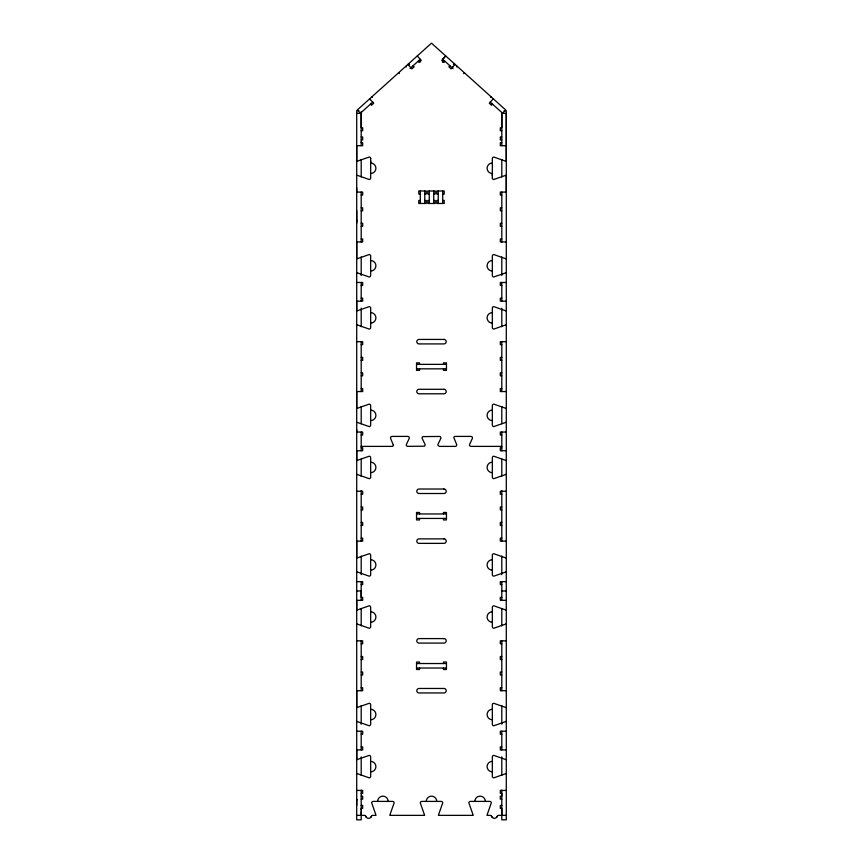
<?xml version="1.0" encoding="UTF-8"?>
<svg xmlns="http://www.w3.org/2000/svg" width="863" height="863" viewBox="0 0 863 863"><rect width="100%" height="100%" fill="white"/><g stroke="black" fill="none" stroke-linecap="round" stroke-linejoin="round"><path stroke-width="1.29" d="M356.71 805.395L356.71 799.16L356.71 800.195M358.954 110.615L356.71 110.615L356.71 610.087A1.499 1.499 0 0 0 357.131 610.022L369.17 605.804A1.499 1.499 0 0 1 370.669 607.304L370.669 626.754A1.499 1.499 0 0 1 369.17 628.242L357.131 624.035A1.499 1.499 0 0 0 356.71 623.971M356.71 221.176L356.71 210.788M361.198 815.362L361.198 811.867M361.198 810.13L361.198 808.383L362.687 808.383L362.687 805.395L361.176 805.395M361.198 600.335L361.198 590.982L356.71 590.982M361.198 142.017L361.198 142.708L362.687 142.708L362.687 145.696L356.71 145.696L356.71 161.327A1.499 1.499 0 0 0 357.131 161.262L369.17 157.055A1.499 1.499 0 0 1 370.669 158.544M361.198 112.492L361.198 127.746L362.687 127.746L362.687 130.734L361.176 130.734M501.802 815.362L501.802 808.383L500.313 808.383L500.313 805.395L501.824 805.395M501.802 112.492L501.802 127.746L500.313 127.746L500.313 130.734L501.824 130.734M361.198 446.387L392.018 446.387A1.499 1.499 0 0 0 393.442 445.351L390.54 438.199A1.499 1.499 0 0 1 392.007 436.408L407.811 436.408A1.499 1.499 0 0 1 408.846 436.829L409.235 437.444A1.499 1.499 0 0 1 409.17 438.555L406.451 444.251A1.499 1.499 0 0 0 407.433 446.344L424.326 446.203A1.499 1.499 0 0 0 424.963 444.251L422.244 438.555A1.499 1.499 0 0 1 422.881 436.602L439.774 436.462A1.499 1.499 0 0 1 440.756 438.555L438.037 444.251A1.499 1.499 0 0 0 437.973 445.351L439.396 446.387L455.2 446.387A1.499 1.499 0 0 0 456.549 444.251L453.765 437.444A1.499 1.499 0 0 1 455.189 436.408L470.993 436.408A1.499 1.499 0 0 1 472.341 438.555L469.634 444.251A1.499 1.499 0 0 0 470.982 446.387L501.802 446.387M393.442 445.351L393.485 444.596M370.982 817.153L371.608 815.966M496.818 817.153L497.455 815.966M444.941 61.284L443.938 62.406L441.716 60.399L445.718 55.955M453.377 64.358L454.132 63.528M455.114 64.412L451.112 68.857L448.889 66.861L449.893 65.75M456.84 66.969L457.336 66.408M463.701 73.646L464.445 72.816M490.605 97.368L491.101 96.818M493.323 98.814L489.321 103.258L491.543 105.264L492.546 104.153M444.725 57.066L442.719 59.288L442.719 61.931L442.719 59.288L453.032 68.576M452.115 67.746L452.859 66.915M372.794 102.05L360.356 113.247L357.358 109.914L431.5 43.15L505.642 109.914L502.644 113.247L490.206 102.05M410.087 68.468L420.281 59.288L420.281 61.931M504.046 110.842L506.29 110.842L506.29 819.85L501.802 819.85L501.802 790.098M356.71 113.344L361.198 113.344M361.176 136.969L362.687 136.969L362.687 139.968L361.198 139.968M501.824 136.969L500.313 136.969L500.313 139.968L501.802 139.968M501.802 142.708L500.313 142.708L500.313 145.696L506.29 145.696M420.281 193.992L418.782 193.992L418.782 191.003L426.268 191.003L426.268 193.992L424.769 193.992M429.256 193.992L427.757 193.992L427.757 191.003L435.243 191.003L435.243 193.992L433.744 193.992M438.231 193.992L436.732 193.992L436.732 191.003L444.218 191.003L444.218 193.992L442.719 193.992M361.198 195.081L362.687 195.081L362.687 192.093L356.71 192.093L356.71 187.875M501.802 195.081L500.313 195.081L500.313 192.093L506.29 192.093L506.29 175.211A1.51 1.51 0 0 0 505.869 175.275L493.83 179.493A1.499 1.499 0 0 1 492.331 177.994M420.281 200.475L418.782 200.475L418.782 203.474L426.268 203.474L426.268 200.475L424.769 200.475M429.256 200.475L427.757 200.475L427.757 203.474L435.243 203.474L435.243 200.475L433.744 200.475M438.231 200.475L436.732 200.475L436.732 203.474L444.218 203.474L444.218 200.475L442.719 200.475M361.198 207.8L362.687 207.8L362.687 210.788L361.198 210.788M501.802 207.8L500.313 207.8L500.313 210.788L501.802 210.788M361.198 223.258L362.687 223.258L362.687 226.246L361.198 226.246M501.802 223.258L500.313 223.258L500.313 226.246L501.802 226.246M361.198 238.965L362.687 238.965L362.687 241.953L356.71 241.953L356.71 258.835A1.499 1.499 0 0 0 357.131 258.771L369.17 254.553A1.499 1.499 0 0 1 370.669 256.052L370.669 275.502A1.499 1.499 0 0 1 369.17 276.991L357.131 272.784A1.499 1.499 0 0 0 356.71 272.719M501.802 238.965L500.313 238.965L500.313 241.953L506.29 241.953M356.71 282.471L362.687 282.471L362.687 285.459L361.198 285.459M506.29 282.471L500.313 282.471L500.313 285.459L501.802 285.459M361.198 298.177L362.687 298.177L362.687 301.165L356.71 301.165L356.71 310.917A1.499 1.499 0 0 0 357.131 310.853L369.17 306.635A1.499 1.499 0 0 1 370.669 308.134L370.669 327.584A1.499 1.499 0 0 1 369.17 329.073L357.131 324.866A1.499 1.499 0 0 0 356.71 324.801M501.802 298.177L500.313 298.177L500.313 301.165L506.29 301.165M356.71 341.672L362.687 341.672L362.687 344.671L361.198 344.671M506.29 341.672L500.313 341.672L500.313 344.671L501.802 344.671M361.198 357.379L362.687 357.379L362.687 360.378L361.198 360.378M501.802 357.379L500.313 357.379L500.313 360.378L501.802 360.378M416.538 364.359L446.462 364.359M416.538 368.846L446.462 368.846M361.198 372.838L362.687 372.838L362.687 375.837L361.198 375.837M501.802 372.838L500.313 372.838L500.313 375.837L501.802 375.837M361.198 388.544L362.687 388.544L362.687 391.543L356.71 391.543L356.71 408.415A1.499 1.499 0 0 0 357.131 408.35L369.17 404.143A1.499 1.499 0 0 1 370.669 405.632L370.669 425.081A1.499 1.499 0 0 1 369.17 426.581L357.131 422.363A1.499 1.499 0 0 0 356.71 422.298M501.802 388.544L500.313 388.544L500.313 391.543L506.29 391.543M506.29 432.05L500.313 432.05L500.313 435.038L501.802 435.038M361.198 435.038L362.687 435.038L362.687 432.05L356.71 432.05L356.71 429.612M361.198 447.757L362.687 447.757L362.687 450.745L356.71 450.745L356.71 460.497A1.499 1.499 0 0 0 357.131 460.432L369.17 456.225A1.499 1.499 0 0 1 370.669 457.714L370.669 477.163A1.499 1.499 0 0 1 369.17 478.663L357.131 474.445A1.499 1.499 0 0 0 356.71 474.38M501.802 447.757L500.313 447.757L500.313 450.745L506.29 450.745M356.71 491.263L362.687 491.263L362.687 494.251L361.198 494.251M506.29 491.263L500.313 491.263L500.313 494.251L501.802 494.251M361.198 506.969L362.687 506.969L362.687 509.957L361.198 509.957M501.802 506.969L500.313 506.969L500.313 509.957L501.802 509.957M416.538 513.949L446.462 513.949M416.538 518.436L446.462 518.436M361.198 522.428L362.687 522.428L362.687 525.416L361.198 525.416M501.802 522.428L500.313 522.428L500.313 525.416L501.802 525.416M361.198 538.134L362.687 538.134L362.687 541.123L356.71 541.123L356.71 558.005A1.499 1.499 0 0 0 357.131 557.94L369.17 553.722A1.499 1.499 0 0 1 370.669 555.222L370.669 574.672A1.499 1.499 0 0 1 369.17 576.16L357.131 571.953A1.499 1.499 0 0 0 356.71 571.889M501.802 538.134L500.313 538.134L500.313 541.123L506.29 541.123M356.71 581.64L362.687 581.64L362.687 584.629L361.198 584.629M506.29 581.64L500.313 581.64L500.313 584.629L501.802 584.629M501.802 590.982L506.29 590.982M501.802 597.347L500.313 597.347L500.313 600.335L506.29 600.335M356.71 640.842L362.687 640.842L362.687 643.841L361.198 643.841M506.29 640.842L500.313 640.842L500.313 643.841L501.802 643.841M361.198 656.549L362.687 656.549L362.687 659.548L361.198 659.548M501.802 656.549L500.313 656.549L500.313 659.548L501.802 659.548M416.538 663.528L446.462 663.528M416.538 668.016L446.462 668.016M361.198 672.007L362.687 672.007L362.687 675.006L361.198 675.006M501.802 672.007L500.313 672.007L500.313 675.006L501.802 675.006M361.198 687.714L362.687 687.714L362.687 690.713L356.71 690.713L356.71 707.584A1.499 1.499 0 0 0 357.131 707.52L369.17 703.313A1.499 1.499 0 0 1 370.669 704.801L370.669 724.251A1.499 1.499 0 0 1 369.17 725.751L357.131 721.533A1.499 1.499 0 0 0 356.71 721.468M501.802 687.714L500.313 687.714L500.313 690.713L506.29 690.713M356.71 731.22L362.687 731.22L362.687 734.208L361.198 734.208M506.29 731.22L500.313 731.22L500.313 734.208L501.802 734.208M361.198 746.927L362.687 746.927L362.687 749.915L356.71 749.915L356.71 759.667A1.499 1.499 0 0 0 357.131 759.602L369.17 755.395A1.499 1.499 0 0 1 370.669 756.883L370.669 776.333A1.499 1.499 0 0 1 369.17 777.833L357.131 773.615A1.499 1.499 0 0 0 356.71 773.55M501.802 746.927L500.313 746.927L500.313 749.915L506.29 749.915M356.71 790.432L362.687 790.432L362.687 793.421L361.198 793.421M506.29 790.432L500.313 790.432L500.313 793.421L501.802 793.421L501.802 796.161L500.313 796.161L500.313 799.16L501.824 799.16M361.198 796.161L362.687 796.161L362.687 799.16L361.176 799.16M356.71 815.362L364.348 815.362A1.499 1.499 0 0 1 365.761 816.355A2.988 2.988 0 0 0 371.403 816.355A1.499 1.499 0 0 1 372.816 815.362L375.966 815.362A1.489 1.489 0 0 0 375.901 814.931L371.694 802.892A1.499 1.499 0 0 1 373.183 801.403L392.633 801.403A1.499 1.499 0 0 1 394.132 802.892L389.914 814.931A1.499 1.499 0 0 0 389.849 815.362L424.553 815.362A1.499 1.499 0 0 0 424.499 814.931L420.281 802.892A1.499 1.499 0 0 1 421.78 801.403L441.22 801.403A1.499 1.499 0 0 1 442.719 802.892L438.501 814.931A1.499 1.499 0 0 0 438.447 815.362L473.151 815.362A1.499 1.499 0 0 0 473.086 814.931L468.868 802.892A1.499 1.499 0 0 1 470.367 801.403L489.817 801.403A1.499 1.499 0 0 1 491.306 802.892L487.099 814.931A1.499 1.499 0 0 0 487.034 815.362L490.184 815.362A1.499 1.499 0 0 1 491.597 816.355A2.988 2.988 0 0 0 497.239 816.355A1.499 1.499 0 0 1 498.652 815.362L506.29 815.362M408.641 65.243L407.886 64.412L411.888 68.857L414.111 66.861L413.107 65.75M370.432 99.644L369.677 98.814L373.679 103.258L371.457 105.264L370.454 104.153M417.282 55.955L421.284 60.399L419.062 62.406L418.059 61.295M408.868 63.528L409.623 64.358M405.664 66.408L406.16 66.969M398.555 72.816L399.299 73.646M371.899 96.818L372.406 97.368M491.392 815.966L492.018 817.153M365.545 815.966L366.182 817.153M492.352 178.263L492.331 173.506A5.232 5.232 0 0 1 487.099 168.274A5.232 5.232 0 0 1 492.331 163.031M370.648 158.274L370.669 163.031A5.232 5.232 0 0 1 375.901 168.274A5.232 5.232 0 0 1 370.669 173.506M356.71 220.141L356.71 223.258M501.802 145.696L501.802 113.344L506.29 113.344L506.29 161.327A1.499 1.499 0 0 1 505.869 161.262L493.83 157.055A1.499 1.499 0 0 0 492.331 158.544L492.331 175.75M501.802 159.461L501.802 176.98M501.802 192.093L501.802 241.953M501.802 256.894L501.802 275.491M501.802 282.471L501.802 301.165M501.802 308.145L501.802 326.732M501.802 341.672L501.802 391.543M501.802 406.484L501.802 423.744M501.802 432.05L501.802 450.745M501.802 459.051L501.802 476.322M501.802 490.518L501.802 541.123M501.802 556.063L501.802 574.661M501.802 581.64L501.802 600.335M501.802 608.642L501.802 625.902M501.802 640.842L501.802 690.713M501.802 705.654L501.802 724.24M501.802 731.22L501.802 749.915M501.802 756.862L501.802 775.33M443.463 364.359L443.463 362.87L446.462 362.87L446.462 370.346L443.463 370.346L443.463 368.846M443.463 513.949L443.463 512.449L446.462 512.449L446.462 519.936L443.463 519.936L443.463 518.436M443.463 663.528L443.463 662.04L446.462 662.04L446.462 669.515L443.463 669.515L443.463 668.016M442.719 191.003L442.719 203.474M438.231 191.003L438.231 203.474M433.744 191.003L433.744 203.474M429.256 191.003L429.256 203.474M424.769 191.003L424.769 203.474M420.281 191.003L420.281 203.474M419.537 364.359L419.537 362.87L416.538 362.87L416.538 370.346L419.537 370.346L419.537 368.846M419.537 513.949L419.537 512.449L416.538 512.449L416.538 519.936L419.537 519.936L419.537 518.436M419.537 663.528L419.537 662.04L416.538 662.04L416.538 669.515L419.537 669.515L419.537 668.016M370.669 160.788L370.669 177.994A1.499 1.499 0 0 1 369.17 179.493L357.131 175.275A1.499 1.499 0 0 0 356.71 175.211M361.198 111.672L361.198 145.696M361.198 159.45L361.198 176.937M361.198 192.093L361.198 241.953M361.198 256.894L361.198 275.491M361.198 282.471L361.198 301.165M361.198 308.145L361.198 326.732M361.198 341.672L361.198 391.543M361.198 406.484L361.198 423.744M361.198 432.05L361.198 450.745M361.198 459.051L361.198 476.322M361.198 490.518L361.198 541.123M361.198 556.063L361.198 574.661M361.198 581.64L361.198 597.347L362.687 597.347L362.687 600.335L356.71 600.335L356.71 819.85L361.198 819.85L361.198 790.098M361.198 608.642L361.198 625.902M361.198 640.842L361.198 690.713M361.198 705.654L361.198 724.24M361.198 731.22L361.198 749.915M361.198 756.862L361.198 775.33M506.29 258.835A1.499 1.499 0 0 1 505.869 258.771L493.83 254.553A1.499 1.499 0 0 0 492.331 256.052L492.331 275.502A1.499 1.499 0 0 0 493.83 276.991L505.869 272.784A1.499 1.499 0 0 1 506.29 272.719M492.331 271.014A5.232 5.232 0 0 1 487.099 265.772A5.232 5.232 0 0 1 492.331 260.54M506.29 310.917A1.499 1.499 0 0 1 505.869 310.853L493.83 306.635A1.499 1.499 0 0 0 492.331 308.134L492.331 327.584A1.499 1.499 0 0 0 493.83 329.073L505.869 324.866A1.499 1.499 0 0 1 506.29 324.801M492.331 323.096A5.232 5.232 0 0 1 487.099 317.854A5.232 5.232 0 0 1 492.331 312.622M370.669 312.622A5.232 5.232 0 0 1 375.901 317.854A5.232 5.232 0 0 1 370.669 323.096M370.669 260.54A5.232 5.232 0 0 1 375.901 265.772A5.232 5.232 0 0 1 370.669 271.014M506.29 408.415A1.499 1.499 0 0 1 505.869 408.35L493.83 404.143A1.499 1.499 0 0 0 492.331 405.632L492.331 425.081A1.499 1.499 0 0 0 493.83 426.581L505.869 422.363A1.499 1.499 0 0 1 506.29 422.298M492.331 420.594A5.232 5.232 0 0 1 487.099 415.362A5.232 5.232 0 0 1 492.331 410.119M370.669 410.119A5.232 5.232 0 0 1 375.901 415.362A5.232 5.232 0 0 1 370.669 420.594M506.29 707.584A1.499 1.499 0 0 1 505.869 707.52L493.83 703.313A1.499 1.499 0 0 0 492.331 704.801L492.331 724.251A1.499 1.499 0 0 0 493.83 725.751L505.869 721.533A1.499 1.499 0 0 1 506.29 721.468M492.331 719.764A5.232 5.232 0 0 1 487.099 714.532A5.232 5.232 0 0 1 492.331 709.289M506.29 759.667A1.499 1.499 0 0 1 505.869 759.602L493.83 755.395A1.499 1.499 0 0 0 492.331 756.883L492.331 776.333A1.499 1.499 0 0 0 493.83 777.833L505.869 773.615A1.499 1.499 0 0 1 506.29 773.55M492.331 771.846A5.232 5.232 0 0 1 487.099 766.614A5.232 5.232 0 0 1 492.331 761.371M370.669 761.371A5.232 5.232 0 0 1 375.901 766.614A5.232 5.232 0 0 1 370.669 771.846M370.669 709.289A5.232 5.232 0 0 1 375.901 714.532A5.232 5.232 0 0 1 370.669 719.764M474.855 801.403A5.232 5.232 0 0 1 480.087 796.161A5.232 5.232 0 0 1 485.33 801.403M426.268 801.403A5.232 5.232 0 0 1 431.5 796.161A5.232 5.232 0 0 1 436.732 801.403M377.67 801.403A5.232 5.232 0 0 1 382.913 796.161A5.232 5.232 0 0 1 388.145 801.403M506.29 460.497A1.499 1.499 0 0 1 505.869 460.432L493.83 456.225A1.499 1.499 0 0 0 492.331 457.714L492.331 477.163A1.499 1.499 0 0 0 493.83 478.663L505.869 474.445A1.499 1.499 0 0 1 506.29 474.38M492.331 472.676A5.232 5.232 0 0 1 487.099 467.444A5.232 5.232 0 0 1 492.331 462.201M370.669 462.201A5.232 5.232 0 0 1 375.901 467.444A5.232 5.232 0 0 1 370.669 472.676M506.29 558.005A1.499 1.499 0 0 1 505.869 557.94L493.83 553.722A1.499 1.499 0 0 0 492.331 555.222L492.331 574.672A1.499 1.499 0 0 0 493.83 576.16L505.869 571.953A1.499 1.499 0 0 1 506.29 571.889M492.331 570.184A5.232 5.232 0 0 1 487.099 564.941A5.232 5.232 0 0 1 492.331 559.709M506.29 610.087A1.499 1.499 0 0 1 505.869 610.022L493.83 605.804A1.499 1.499 0 0 0 492.331 607.304L492.331 626.754A1.499 1.499 0 0 0 493.83 628.242L505.869 624.035A1.499 1.499 0 0 1 506.29 623.971M492.331 622.266A5.232 5.232 0 0 1 487.099 617.023A5.232 5.232 0 0 1 492.331 611.791M370.669 611.791A5.232 5.232 0 0 1 375.901 617.023A5.232 5.232 0 0 1 370.669 622.266M370.669 559.709A5.232 5.232 0 0 1 375.901 564.941A5.232 5.232 0 0 1 370.669 570.184M443.97 339.429L419.03 339.429A2.244 2.244 0 0 0 416.786 341.672A2.244 2.244 0 0 0 419.03 343.916L443.97 343.916A2.244 2.244 0 0 0 446.214 341.672A2.244 2.244 0 0 0 443.97 339.429M443.97 389.299L419.03 389.299A2.244 2.244 0 0 0 416.786 391.543A2.244 2.244 0 0 0 419.03 393.787L443.97 393.787A2.244 2.244 0 0 0 446.214 391.543A2.244 2.244 0 0 0 443.97 389.299M443.97 489.019L419.03 489.019A2.244 2.244 0 0 0 416.786 491.263A2.244 2.244 0 0 0 419.03 493.507L443.97 493.507A2.244 2.244 0 0 0 446.214 491.263A2.244 2.244 0 0 0 443.97 489.019M443.97 538.879L419.03 538.879A2.244 2.244 0 0 0 416.786 541.123A2.244 2.244 0 0 0 419.03 543.366L443.97 543.366A2.244 2.244 0 0 0 446.214 541.123A2.244 2.244 0 0 0 443.97 538.879M443.97 638.598L419.03 638.598A2.244 2.244 0 0 0 416.786 640.842A2.244 2.244 0 0 0 419.03 643.086L443.97 643.086A2.244 2.244 0 0 0 446.214 640.842A2.244 2.244 0 0 0 443.97 638.598M443.97 688.469L419.03 688.469A2.244 2.244 0 0 0 416.786 690.713A2.244 2.244 0 0 0 419.03 692.957L443.97 692.957A2.244 2.244 0 0 0 446.214 690.713A2.244 2.244 0 0 0 443.97 688.469"/></g></svg>
